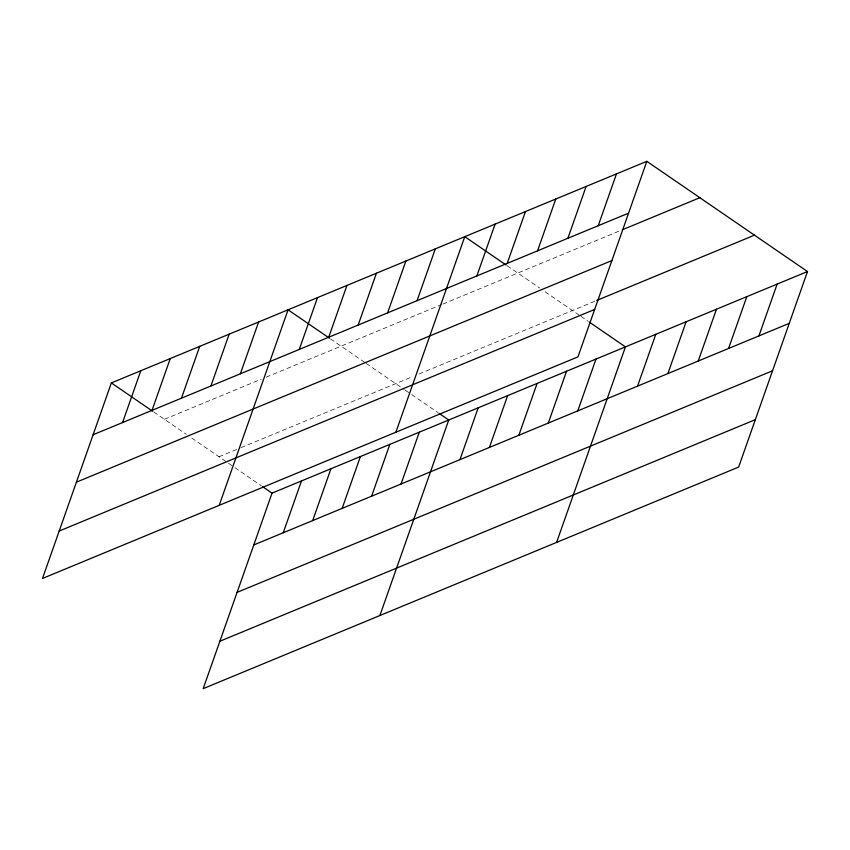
<?xml version="1.0" encoding="UTF-8"?>
<svg xmlns="http://www.w3.org/2000/svg" width="850" height="850" viewBox="0 0 850 850"><rect width="100%" height="100%" fill="white"/><g stroke="black" fill="none" stroke-linecap="round" stroke-linejoin="round"><path stroke-width="0.64" stroke-dasharray="4.25 3.19" d="M164.39 419.294L261.322 379.174M266.231 377.145L441.703 304.523M442.935 304.024L620.946 230.35M219.013 456.758L239.881 448.131M241.102 447.621L412.898 376.529M419.029 373.989L595.478 300.974M507.184 265.774L539.644 288.033M545.105 291.773L579.838 315.605M580.901 316.328L588.327 321.417M330.48 338.895L365.128 362.652M366.212 363.407L404.207 389.459M405.259 390.182L410.561 393.816M411.623 394.549L438.143 412.728M153.776 412.016L186.235 434.276M191.707 438.026L227.502 462.581M228.565 463.303L233.867 466.937M234.929 467.67L261.439 485.849"/><path stroke-width="1.27" d="M646.818 161.341L111.361 382.925L42.5 578.457L577.957 356.873L646.818 161.341L807.5 271.543L738.639 467.075L203.182 688.659L272.043 493.127L807.5 271.543M122.559 422.556L140.813 370.738M152.012 410.369L170.255 358.551M181.464 398.183L199.708 346.364M210.906 385.996L229.16 334.178M240.359 373.809L258.613 321.991M219.204 505.336L288.065 309.804L329.418 338.162M299.264 349.435L317.507 297.617M328.706 337.248L346.959 285.43M283.241 532.759L301.495 480.941M358.158 325.061L376.412 273.243M312.694 520.572L330.947 468.754M387.611 312.874L405.864 261.056M342.146 508.385L360.389 456.567M417.063 300.688L435.306 248.859M371.599 496.198L389.842 444.38M395.898 432.214L464.759 236.672L506.122 265.041M401.041 484.011L419.294 432.193M476.85 275.942L495.104 224.124M379.886 615.538L448.747 420.006L439.195 413.461M507.195 263.383L525.449 211.565M459.946 459.638L478.199 407.819M537.54 250.835L555.783 199.006M489.398 447.451L507.641 395.632M567.885 238.276L586.128 186.447M518.84 435.264L537.094 383.446M598.219 225.718L616.473 173.889M548.293 423.077L566.546 371.248M577.745 410.89L595.999 359.061M556.591 542.417L625.441 346.874L589.39 322.15M637.543 386.144L655.786 334.326M667.877 373.586L686.131 321.767M698.222 361.038L716.476 309.209M728.567 348.479L746.81 296.65M758.912 335.92L777.155 284.091M93.107 434.743L628.564 213.159M622.168 229.851L699.837 197.699M76.404 482.173L611.862 260.589M596.689 300.464L754.471 235.174M59.203 531.038L594.66 309.453M253.799 544.946L789.246 323.361M237.097 592.376L772.544 370.791M219.884 641.24L755.342 419.656M111.361 382.925L152.724 411.294M262.501 486.582L272.043 493.127"/></g></svg>
